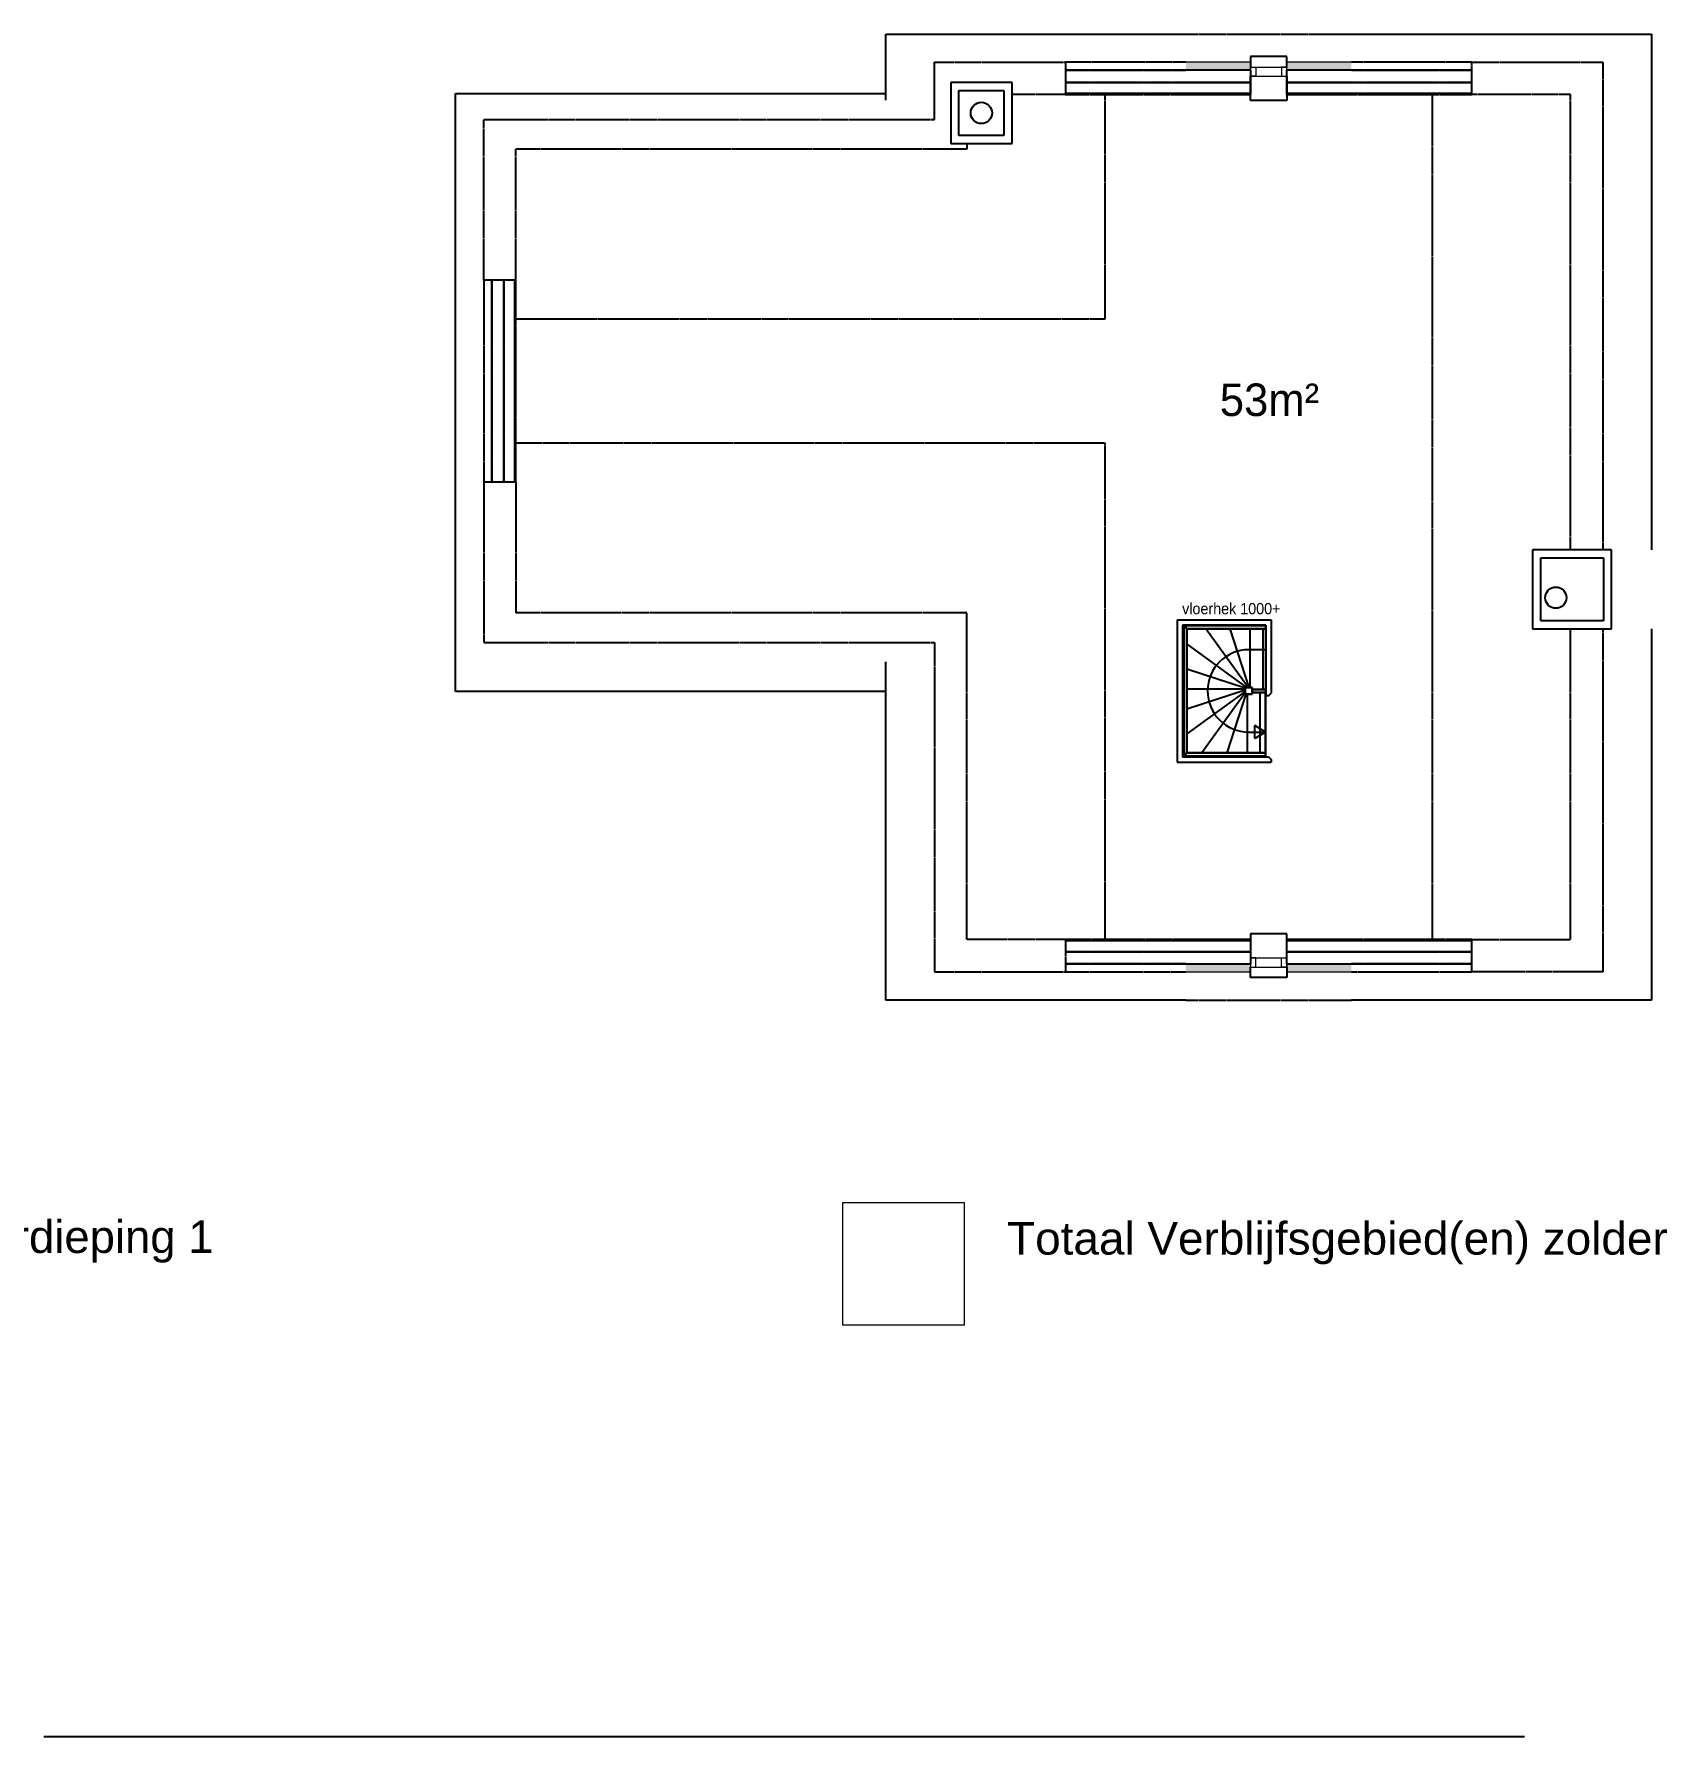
# Model space of a CAD drawing. Header units: millimetres. Extents: x -245 to 49755, y -245 to 41806.
# Drawn here: x 39171 to 42518, y 17185 to 20676 of the extents above; entities that cross this region are included whole.
import ezdxf

# ---------------------------------------------------------------- set-up
doc = ezdxf.new("R2010")
doc.units = ezdxf.units.MM
doc.linetypes.add('PUNKT2_S9', pattern=[1, 0, -1])
doc.linetypes.add('VERDECKT2_S2', pattern=[2.7, 2, -0.7])
doc.layers.add('Label', color=7, linetype='Continuous', lineweight=25)
doc.layers.add('Standard', color=7, linetype='Continuous', lineweight=25)
doc.styles.add('ARIAL', font='arial.ttf')

msp = doc.modelspace()

# ---------------------------------------------------------------- hatches: boundary and pattern name
at = {"layer": 'Standard', "linetype": 'PUNKT2_S9', "lineweight": 18}
h = msp.add_hatch(color=59, dxfattribs=at)
h.paths.add_polyline_path([(41871.1, 20618), (41738.5, 20618), (41738.5, 20601.5), (41871.1, 20601.5)])
h.paths.add_polyline_path([(41531.7, 20618), (41531.7, 20601.5), (41664.3, 20601.5), (41664.3, 20618)])
h = msp.add_hatch(color=59, dxfattribs=at)
h.paths.add_polyline_path([(41738.5, 18753.5), (41871.1, 18753.5), (41871.1, 18770), (41738.5, 18770)])
h.paths.add_polyline_path([(41664.3, 18753.5), (41664.3, 18770), (41531.7, 18770), (41531.7, 18753.5)])

# ---------------------------------------------------------------- linework, layer by layer
at = {"layer": 'Standard', "color": 96, "linetype": 'Continuous', "lineweight": 25}
for p, q in [((40916.7, 20539.9), (40916.7, 20675.7)), ((40916.7, 20675.7), (41531.7, 20675.7)), ((41871.1, 20675.7), (42486.2, 20675.7)), ((42486.2, 20675.7), (42486.2, 19618.5)), ((41050, 20576.7), (41050, 20451.3)), ((41175.4, 20576.7), (41050, 20576.7)), ((41066.5, 20467.8), (41066.5, 20560.2)), ((41066.5, 20560.2), (41158.9, 20560.2)), ((41158.9, 20560.2), (41158.9, 20467.8)), ((41175.4, 20451.3), (41175.4, 20576.7)), ((40034.9, 19328.3), (40034.9, 20553.7)), ((40034.9, 20553.7), (40916.7, 20553.7)), ((41158.9, 20467.8), (41066.5, 20467.8)), ((41050, 20451.3), (41175.4, 20451.3)), ((42242.6, 19618.5), (42242.6, 19456.8)), ((42404.3, 19618.5), (42242.6, 19618.5)), ((42404.3, 19456.8), (42404.3, 19618.5)), ((42259.1, 19473.3), (42259.1, 19602)), ((42259.1, 19602), (42387.8, 19602)), ((42387.8, 19602), (42387.8, 19473.3)), ((42242.6, 19456.8), (42404.3, 19456.8)), ((42387.8, 19473.3), (42259.1, 19473.3)), ((42486.2, 19456.8), (42486.2, 18695.7)), ((40916.7, 18695.7), (40916.7, 19389.2)), ((40916.7, 19328.3), (40034.9, 19328.3)), ((41531.7, 18695.7), (40916.7, 18695.7)), ((42486.2, 18695.7), (41871.1, 18695.7))]:
    msp.add_line(p, q, dxfattribs=at)
at = {"layer": 'Standard', "color": 96, "linetype": 'VERDECKT2_S2', "lineweight": -3}
for p, q in [((41531.7, 20675.7), (41871.1, 20675.7)), ((41016.7, 20500.8), (41016.7, 20618)), ((41016.7, 20618), (41285.3, 20618)), ((42117.6, 20618), (42386.2, 20618)), ((42386.2, 20618), (42386.2, 19618.5)), ((41285.3, 20552), (41175.4, 20552)), ((42320.2, 20552), (42117.6, 20552)), ((42320.2, 19618.5), (42320.2, 20552)), ((40092.7, 20171.3), (40092.7, 20500.8)), ((40092.7, 20500.8), (41016.7, 20500.8)), ((40158.7, 20171.3), (40158.7, 20439.8)), ((41082.7, 20439.8), (40158.7, 20439.8)), ((41082.7, 20451.3), (41082.7, 20439.8)), ((40092.7, 19757.8), (40092.7, 19428.3)), ((40158.7, 19757.8), (40158.7, 19489.4)), ((41082.7, 19489.4), (40158.7, 19489.4)), ((41082.7, 18819.5), (41082.7, 19489.4)), ((42320.2, 18819.5), (42320.2, 19456.8)), ((42386.2, 19456.8), (42386.2, 18753.5)), ((40092.7, 19428.3), (41016.7, 19428.3)), ((41016.7, 19428.3), (41016.7, 18753.5)), ((41285.3, 18819.5), (41082.7, 18819.5)), ((42117.6, 18819.5), (42320.2, 18819.5)), ((41016.7, 18753.5), (41285.3, 18753.5)), ((42386.2, 18753.5), (42117.6, 18753.5)), ((41531.7, 18695.7), (41871.1, 18695.7))]:
    msp.add_line(p, q, dxfattribs=at)
at = {"layer": 'Standard', "color": 117, "linetype": 'Continuous', "lineweight": -3}
for p, q in [((41738.5, 20629.5), (41664.3, 20629.5)), ((41664.3, 20629.5), (41664.3, 20608.1)), ((41738.5, 20608.1), (41738.5, 20629.5)), ((41664.3, 18741.9), (41664.3, 18763.4)), ((41738.5, 18763.4), (41738.5, 18741.9)), ((41738.5, 18741.9), (41664.3, 18741.9))]:
    msp.add_line(p, q, dxfattribs=at)
at = {"layer": 'Standard', "color": 1, "linetype": 'VERDECKT2_S2', "lineweight": -3}
for p, q in [((41531.7, 20618), (41285.3, 20618)), ((41285.3, 20618), (41285.3, 20601.5)), ((41285.3, 20601.5), (41531.7, 20601.5)), ((41531.7, 20601.5), (41285.3, 20601.5)), ((41285.3, 20601.5), (41285.3, 20576.7)), ((42117.6, 20618), (41871.1, 20618)), ((41871.1, 20601.5), (42117.6, 20601.5)), ((42117.6, 20601.5), (41871.1, 20601.5)), ((42117.6, 20601.5), (42117.6, 20618)), ((42117.6, 20576.7), (42117.6, 20601.5)), ((41531.7, 20576.7), (41285.3, 20576.7)), ((41285.3, 20576.7), (41285.3, 20554)), ((41285.3, 20576.7), (41531.7, 20576.7)), ((42117.6, 20576.7), (41871.1, 20576.7)), ((41871.1, 20576.7), (42117.6, 20576.7)), ((42117.6, 20554), (42117.6, 20576.7)), ((41285.3, 20554), (41531.7, 20554)), ((41531.7, 20554), (41285.3, 20554)), ((41285.3, 20554), (41285.3, 20552)), ((41285.3, 20552), (41531.7, 20552)), ((41871.1, 20554), (42117.6, 20554)), ((42117.6, 20554), (41871.1, 20554)), ((41871.1, 20552), (42117.6, 20552)), ((42117.6, 20552), (42117.6, 20554)), ((40092.7, 20171.3), (40092.7, 19964.6)), ((40109.2, 20171.3), (40092.7, 20171.3)), ((40109.2, 19964.6), (40109.2, 20171.3)), ((40109.2, 20171.3), (40109.2, 19964.6)), ((40133.9, 20171.3), (40109.2, 20171.3)), ((40133.9, 20171.3), (40133.9, 19964.6)), ((40156.6, 20171.3), (40133.9, 20171.3)), ((40133.9, 19964.6), (40133.9, 20171.3)), ((40156.6, 19964.6), (40156.6, 20171.3)), ((40156.6, 20171.3), (40156.6, 19964.6)), ((40158.7, 20171.3), (40156.6, 20171.3)), ((40158.7, 19964.6), (40158.7, 20171.3)), ((40092.7, 19964.6), (40092.7, 19757.8)), ((40109.2, 19757.8), (40109.2, 19964.6)), ((40109.2, 19964.6), (40109.2, 19757.8)), ((40133.9, 19964.6), (40133.9, 19757.8)), ((40133.9, 19757.8), (40133.9, 19964.6)), ((40156.6, 19757.8), (40156.6, 19964.6)), ((40156.6, 19964.6), (40156.6, 19757.8)), ((40158.7, 19757.8), (40158.7, 19964.6)), ((40092.7, 19757.8), (40109.2, 19757.8)), ((40109.2, 19757.8), (40133.9, 19757.8)), ((40133.9, 19757.8), (40156.6, 19757.8)), ((40156.6, 19757.8), (40158.7, 19757.8)), ((41531.7, 18819.5), (41285.3, 18819.5)), ((41285.3, 18819.5), (41285.3, 18817.4)), ((41531.7, 18817.4), (41285.3, 18817.4)), ((41285.3, 18817.4), (41285.3, 18794.7)), ((41285.3, 18817.4), (41531.7, 18817.4)), ((42117.6, 18819.5), (41871.1, 18819.5)), ((42117.6, 18817.4), (41871.1, 18817.4)), ((41871.1, 18817.4), (42117.6, 18817.4)), ((42117.6, 18817.4), (42117.6, 18819.5)), ((42117.6, 18794.7), (42117.6, 18817.4)), ((41285.3, 18794.7), (41531.7, 18794.7)), ((41531.7, 18794.7), (41285.3, 18794.7)), ((41285.3, 18794.7), (41285.3, 18770)), ((41871.1, 18794.7), (42117.6, 18794.7)), ((42117.6, 18794.7), (41871.1, 18794.7)), ((42117.6, 18770), (42117.6, 18794.7)), ((41531.7, 18770), (41285.3, 18770)), ((41285.3, 18770), (41285.3, 18753.5)), ((41285.3, 18770), (41531.7, 18770)), ((41285.3, 18753.5), (41531.7, 18753.5)), ((42117.6, 18770), (41871.1, 18770)), ((41871.1, 18770), (42117.6, 18770)), ((41871.1, 18753.5), (42117.6, 18753.5)), ((42117.6, 18753.5), (42117.6, 18770))]:
    msp.add_line(p, q, dxfattribs=at)
at = {"layer": 'Standard', "color": 36, "linetype": 'Continuous', "lineweight": 18}
for p, q in [((41664.3, 20618), (41531.7, 20618)), ((41531.7, 20601.5), (41664.3, 20601.5)), ((41664.3, 20618), (41664.3, 20608.1)), ((41664.3, 20608.1), (41664.3, 20601.5)), ((41738.5, 20608.1), (41738.5, 20618)), ((41871.1, 20618), (41738.5, 20618)), ((41738.5, 20601.5), (41738.5, 20608.1)), ((41738.5, 20601.5), (41871.1, 20601.5)), ((41664.3, 18770), (41531.7, 18770)), ((41531.7, 18753.5), (41664.3, 18753.5)), ((41664.3, 18770), (41664.3, 18763.4)), ((41664.3, 18763.4), (41664.3, 18753.5)), ((41738.5, 18763.4), (41738.5, 18770)), ((41871.1, 18770), (41738.5, 18770)), ((41738.5, 18753.5), (41738.5, 18763.4)), ((41738.5, 18753.5), (41871.1, 18753.5))]:
    msp.add_line(p, q, dxfattribs=at)
at = {"layer": 'Standard', "color": 255, "linetype": 'Continuous', "lineweight": -3}
for p, q in [((41664.3, 20601.5), (41531.7, 20601.5)), ((41664.3, 20601.5), (41664.3, 20589.3)), ((41871.1, 20601.5), (41738.5, 20601.5)), ((41738.5, 20589.3), (41738.5, 20601.5)), ((41531.7, 20576.7), (41664.3, 20576.7)), ((41664.3, 20589.3), (41664.3, 20576.7)), ((41738.5, 20576.7), (41738.5, 20589.3)), ((41738.5, 20576.7), (41871.1, 20576.7)), ((41664.3, 18794.7), (41531.7, 18794.7)), ((41664.3, 18794.7), (41664.3, 18782.2)), ((41664.3, 18782.2), (41664.3, 18770)), ((41871.1, 18794.7), (41738.5, 18794.7)), ((41738.5, 18782.2), (41738.5, 18794.7)), ((41738.5, 18770), (41738.5, 18782.2)), ((41531.7, 18770), (41664.3, 18770)), ((41738.5, 18770), (41871.1, 18770))]:
    msp.add_line(p, q, dxfattribs=at)
at = {"layer": 'Standard', "color": 2, "linetype": 'Continuous', "lineweight": 18}
for p, q in [((41664.3, 20608.1), (41675.3, 20608.1)), ((41664.3, 20589.3), (41664.3, 20608.1)), ((41664.3, 20608.1), (41738.5, 20608.1)), ((41675.3, 20608.1), (41675.3, 20589.3)), ((41738.5, 20608.1), (41727.5, 20608.1)), ((41727.5, 20608.1), (41727.5, 20589.3)), ((41738.5, 20589.3), (41738.5, 20608.1)), ((41675.3, 20589.3), (41664.3, 20589.3)), ((41664.3, 20589.3), (41738.5, 20589.3)), ((41727.5, 20589.3), (41738.5, 20589.3)), ((41675.3, 18782.2), (41664.3, 18782.2)), ((41664.3, 18782.2), (41664.3, 18763.4)), ((41664.3, 18782.2), (41738.5, 18782.2)), ((41675.3, 18763.4), (41675.3, 18782.2)), ((41727.5, 18763.4), (41727.5, 18782.2)), ((41727.5, 18782.2), (41738.5, 18782.2)), ((41738.5, 18782.2), (41738.5, 18763.4)), ((41664.3, 18763.4), (41675.3, 18763.4)), ((41664.3, 18763.4), (41738.5, 18763.4)), ((41738.5, 18763.4), (41727.5, 18763.4))]:
    msp.add_line(p, q, dxfattribs=at)
at = {"layer": 'Standard', "color": 51, "linetype": 'Continuous', "lineweight": -3}
for p, q in [((41664.3, 20576.7), (41531.7, 20576.7)), ((41664.3, 20552), (41664.3, 20589.3)), ((41664.3, 20576.7), (41664.3, 20554)), ((41738.5, 20589.3), (41738.5, 20552)), ((41738.5, 20554), (41738.5, 20576.7)), ((41871.1, 20576.7), (41738.5, 20576.7)), ((41531.7, 20554), (41664.3, 20554)), ((41664.3, 20539.8), (41664.3, 20552)), ((41738.5, 20539.8), (41664.3, 20539.8)), ((41738.5, 20554), (41871.1, 20554)), ((41738.5, 20552), (41738.5, 20539.8)), ((41664.3, 18817.4), (41531.7, 18817.4)), ((41738.5, 18831.7), (41664.3, 18831.7)), ((41664.3, 18831.7), (41664.3, 18819.5)), ((41664.3, 18819.5), (41664.3, 18782.2)), ((41664.3, 18817.4), (41664.3, 18794.7)), ((41738.5, 18819.5), (41738.5, 18831.7)), ((41738.5, 18782.2), (41738.5, 18819.5)), ((41738.5, 18794.7), (41738.5, 18817.4)), ((41871.1, 18817.4), (41738.5, 18817.4)), ((41531.7, 18794.7), (41664.3, 18794.7)), ((41738.5, 18794.7), (41871.1, 18794.7))]:
    msp.add_line(p, q, dxfattribs=at)
at = {"layer": 'Standard', "color": 61, "linetype": 'VERDECKT2_S2', "lineweight": -3}
for p, q in [((41365.6, 20552), (41365.6, 20091)), ((42037.3, 18819.5), (42037.3, 20552)), ((41365.6, 20091), (40158.7, 20091)), ((40158.7, 19838.1), (41365.6, 19838.1)), ((41365.6, 19838.1), (41365.6, 18819.5))]:
    msp.add_line(p, q, dxfattribs=at)
at = {"layer": 'Standard', "color": 253, "linetype": 'Continuous', "lineweight": -3}
for p, q in [((41664.3, 20554), (41531.7, 20554)), ((41531.7, 20552), (41664.3, 20552)), ((41664.3, 20554), (41664.3, 20552)), ((41871.1, 20554), (41738.5, 20554)), ((41738.5, 20552), (41738.5, 20554)), ((41738.5, 20552), (41871.1, 20552)), ((41664.3, 18819.5), (41531.7, 18819.5)), ((41531.7, 18817.4), (41664.3, 18817.4)), ((41664.3, 18819.5), (41664.3, 18817.4)), ((41871.1, 18819.5), (41738.5, 18819.5)), ((41738.5, 18817.4), (41738.5, 18819.5)), ((41738.5, 18817.4), (41871.1, 18817.4))]:
    msp.add_line(p, q, dxfattribs=at)
at = {"layer": 'Standard', "color": 30, "linetype": 'Continuous', "lineweight": -3}
for p, q in [((41513.8, 19475.3), (41513.8, 19183.5)), ((41524.9, 19464.3), (41524.9, 19194.5)), ((41695.6, 19464.3), (41695.6, 19319.3)), ((41706.7, 19475.3), (41706.7, 19324.9)), ((41701.2, 19319.3), (41695.6, 19319.3)), ((41706.7, 19189), (41706.7, 19183.5))]:
    msp.add_line(p, q, dxfattribs=at)
at = {"layer": 'Standard', "color": 7, "linetype": 'Continuous', "lineweight": -3}
for p, q in [((41513.8, 19475.3), (41706.7, 19475.3)), ((41524.9, 19464.3), (41695.6, 19464.3)), ((41701.2, 19319.3), (41706.7, 19324.9)), ((41513.8, 19183.5), (41706.7, 19183.5)), ((41524.9, 19194.5), (41701.2, 19194.5)), ((41701.2, 19194.5), (41706.7, 19189)), ((42226.1, 17185.2), (39191.1, 17185.2))]:
    msp.add_line(p, q, dxfattribs=at)
at = {"layer": 'Standard', "color": 5, "linetype": 'VERDECKT2_S2', "lineweight": -3}
for p, q in [((41695.6, 19464.3), (41524.9, 19464.3)), ((41524.9, 19464.3), (41524.9, 19194.5)), ((41695.6, 19194.5), (41695.6, 19464.3)), ((41524.9, 19194.5), (41695.6, 19194.5))]:
    msp.add_line(p, q, dxfattribs=at)
at = {"layer": 'Standard', "color": 5, "linetype": 'Continuous', "lineweight": -3}
for p, q in [((41527.3, 19462.6), (41527.3, 19458.3)), ((41695.6, 19462.6), (41527.3, 19462.6)), ((41533.6, 19458.3), (41527.3, 19458.3)), ((41527.3, 19458.3), (41527.3, 19200.5)), ((41527.3, 19458.3), (41533.6, 19458.3)), ((41533.6, 19456.4), (41533.6, 19458.3)), ((41533.6, 19458.3), (41533.6, 19456.4)), ((41572.4, 19456.4), (41533.6, 19456.4)), ((41533.6, 19456.4), (41533.6, 19417.6)), ((41533.6, 19202.4), (41533.6, 19456.4)), ((41533.6, 19456.4), (41695.6, 19456.4)), ((41622.8, 19456.4), (41564.3, 19456.4)), ((41659.6, 19336.4), (41572.4, 19456.4)), ((41663.9, 19456.4), (41615.9, 19456.4)), ((41661.8, 19336.4), (41622.8, 19456.4)), ((41690.3, 19456.4), (41657.3, 19456.4)), ((41663.9, 19336.4), (41663.9, 19456.4)), ((41695.6, 19456.4), (41683.7, 19456.4)), ((41690.3, 19332.5), (41690.3, 19456.4)), ((41656.5, 19336.4), (41533.6, 19425.7)), ((41533.6, 19425.7), (41533.6, 19367.2)), ((41695.6, 19413.8), (41660.6, 19413.8)), ((41653.6, 19335.1), (41533.6, 19374.1)), ((41533.6, 19374.1), (41533.6, 19326.1)), ((41653.6, 19332.7), (41533.6, 19332.7)), ((41533.6, 19332.7), (41533.6, 19284.7)), ((41653.6, 19330.6), (41533.6, 19291.6)), ((41653.6, 19328.4), (41533.6, 19241.2)), ((41653.6, 19325.4), (41564.3, 19202.4)), ((41654.8, 19322.4), (41615.9, 19202.4)), ((41653.6, 19333.4), (41653.6, 19336.4)), ((41653.6, 19336.4), (41661.8, 19336.4)), ((41653.6, 19330.4), (41653.6, 19336.4)), ((41653.6, 19336.4), (41659.6, 19336.4)), ((41653.6, 19328.2), (41653.6, 19336.4)), ((41653.6, 19336.4), (41656.5, 19336.4)), ((41667.6, 19336.4), (41653.6, 19336.4)), ((41653.6, 19336.4), (41653.6, 19322.4)), ((41653.6, 19326.1), (41653.6, 19335.1)), ((41653.6, 19323.7), (41653.6, 19332.7)), ((41653.6, 19322.4), (41653.6, 19330.6)), ((41653.6, 19322.4), (41653.6, 19328.4)), ((41653.6, 19322.4), (41653.6, 19325.4)), ((41656.5, 19322.4), (41653.6, 19322.4)), ((41659.6, 19322.4), (41653.6, 19322.4)), ((41661.8, 19322.4), (41653.6, 19322.4)), ((41653.6, 19322.4), (41667.6, 19322.4)), ((41654.8, 19336.4), (41663.9, 19336.4)), ((41663.9, 19322.4), (41654.8, 19322.4)), ((41657.3, 19336.4), (41667.6, 19336.4)), ((41657.3, 19322.4), (41657.3, 19202.4)), ((41667.6, 19322.4), (41657.3, 19322.4)), ((41667.6, 19336.4), (41667.6, 19332.5)), ((41667.6, 19322.4), (41667.6, 19336.4)), ((41667.6, 19332.5), (41690.3, 19332.5)), ((41667.6, 19332.5), (41667.6, 19326.3)), ((41667.6, 19332.5), (41667.6, 19326.3)), ((41695.1, 19332.5), (41667.6, 19332.5)), ((41695.6, 19332.5), (41667.6, 19332.5)), ((41690.3, 19326.3), (41667.6, 19326.3)), ((41667.6, 19326.3), (41667.6, 19322.4)), ((41667.6, 19326.3), (41695.1, 19326.3)), ((41667.6, 19326.3), (41695.6, 19326.3)), ((41683.7, 19332.5), (41695.6, 19332.5)), ((41683.7, 19326.3), (41683.7, 19202.4)), ((41695.1, 19326.3), (41683.7, 19326.3)), ((41695.1, 19202.4), (41695.1, 19326.3)), ((41695.1, 19326.2), (41695.1, 19326.3)), ((41695.1, 19317.9), (41695.1, 19322.1)), ((41695.1, 19309.7), (41695.1, 19313.8)), ((41533.6, 19291.6), (41533.6, 19233.1)), ((41695.1, 19293.2), (41695.1, 19297.3)), ((41695.1, 19284.9), (41695.1, 19289.1)), ((41695.1, 19276.7), (41695.1, 19280.8)), ((41695.1, 19268.4), (41695.1, 19272.6)), ((41533.6, 19241.2), (41533.6, 19202.4)), ((41660.6, 19245), (41683.7, 19245)), ((41695.1, 19245), (41673, 19258.1)), ((41673, 19232), (41673, 19258.1)), ((41695.1, 19245), (41673, 19232)), ((41683.7, 19245), (41695.1, 19245)), ((41695.1, 19243.7), (41695.1, 19247.8)), ((41695.1, 19235.4), (41695.1, 19239.6)), ((41695.1, 19260.2), (41695.1, 19264.3)), ((41695.1, 19251.9), (41695.1, 19256.1)), ((41533.6, 19200.5), (41527.3, 19200.5)), ((41527.3, 19200.5), (41527.3, 19196.2)), ((41527.3, 19200.5), (41533.6, 19200.5)), ((41533.6, 19202.4), (41572.4, 19202.4)), ((41533.6, 19202.4), (41533.6, 19200.5)), ((41695.1, 19202.4), (41533.6, 19202.4)), ((41533.6, 19200.5), (41533.6, 19202.4)), ((41564.3, 19202.4), (41622.8, 19202.4)), ((41615.9, 19202.4), (41663.9, 19202.4)), ((41657.3, 19202.4), (41690.3, 19202.4)), ((41683.7, 19202.4), (41695.1, 19202.4)), ((41695.1, 19227.2), (41695.1, 19231.3)), ((41695.1, 19218.9), (41695.1, 19223.1)), ((41695.1, 19210.7), (41695.1, 19214.8)), ((41695.1, 19202.4), (41695.1, 19206.6)), ((41695.1, 19196.2), (41695.1, 19202.4)), ((41527.3, 19196.2), (41695.1, 19196.2))]:
    msp.add_line(p, q, dxfattribs=at)
at = {"layer": 'Standard', "color": 7, "linetype": 'Continuous', "lineweight": 18}
for p, q in [((41077.7, 18280.1), (40827.7, 18280.1)), ((40827.7, 18280.1), (40827.7, 18030.1)), ((41077.7, 18030.1), (41077.7, 18280.1)), ((40827.7, 18030.1), (41077.7, 18030.1))]:
    msp.add_line(p, q, dxfattribs=at)
at = {"layer": 'Standard', "color": 96, "linetype": 'Continuous', "lineweight": -3}
for centre in [(41112.7, 20514), (42290.1, 19520.4)]:
    msp.add_circle(centre, 21.8, dxfattribs=at)
at = {"layer": 'Standard', "color": 5, "linetype": 'Continuous', "lineweight": -3}
msp.add_arc((41660.6, 19329.4), 84.4, 90.0002, 270, dxfattribs=at)

# ---------------------------------------------------------------- texts
at = {"layer": 'Label', "color": 7, "linetype": 'Continuous', "lineweight": -3, "insert": (41524.1, 19486.1), "char_height": 23.1, "width": 213.124, "attachment_point": 7, "style": 'ARIAL'}
msp.add_mtext('\\W0.91;vloerhek\\~1000+', dxfattribs=at)
at = {"layer": 'Standard', "color": 7, "linetype": 'Continuous', "lineweight": -3, "insert": (41601.3, 19891.8), "char_height": 66.667, "width": 400.944, "attachment_point": 7, "style": 'ARIAL'}
msp.add_mtext('{\\W0.96;53m²}', dxfattribs=at)
at = {"layer": 'Standard', "color": 3, "linetype": 'Continuous', "lineweight": 100, "char_height": 66.667, "attachment_point": 7, "style": 'ARIAL'}
for s, insert, width in [('\\W1.00;Totaal\\~Verblijfsgebied(en)\\~verdieping\\~1', (37944.2, 18157.1), 1637.89), ('{\\W1.01;Totaal\\~Verblijfsgebied(en)\\~zolder}', (41165.4, 18153.8), 1680.23)]:
    msp.add_mtext(s, dxfattribs=dict(at, insert=insert, width=width))

doc.saveas('drawing.dxf')
